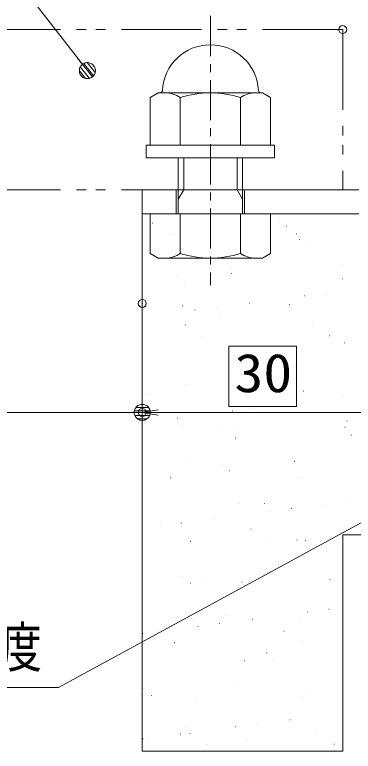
# Model space of a CAD drawing. Units: millimetres, scale not verified. Extents: x -1050 to 1050, y -742 to 742.
# Drawn here: x 618.2 to 723.7, y -488.5 to -258.9 of the extents above; entities that cross this region are included whole.
import ezdxf
from ezdxf.enums import TextEntityAlignment as Align

# ---------------------------------------------------------------- set-up
doc = ezdxf.new("R2010")
doc.units = ezdxf.units.MM
doc.header["$LTSCALE"] = 5
doc.header["$PDMODE"] = 32
doc.header["$PDSIZE"] = 2.5
doc.linetypes.add('CHAIN1', pattern=[8, 5, -1, 1, -1])
doc.linetypes.add('DOUBLE_CHAIN1', pattern=[8.8, 5, -1, 0.6, -0.6, 0.6, -1])
for name, color, linetype, lineweight in [('0-1_寸法注釈', 2, 'Continuous', 9), ('0-2_蓋', 5, 'Continuous', 9), ('0-3_0', 2, 'Continuous', 9), ('0-4_DEFPOINTS', 134, 'Continuous', 9), ('0-5_ハッチング', 4, 'Continuous', 9), ('0-6_想像線', 134, 'DOUBLE_CHAIN1', 9), ('0-8_枠', 7, 'Continuous', 9), ('0-B_締付部品', 7, 'Continuous', 9)]:
    doc.layers.add(name, color=color, linetype=linetype, lineweight=lineweight)
doc.styles.add('ＭＳ ゴシック', font='')
doc.styles.get('ＭＳ ゴシック').set_extended_font_data('MS Gothic')

# ---------------------------------------------------------------- blocks, each defined once
blk = doc.blocks.new('_OPEN')
at = {"layer": '0-3_0'}
blk.add_line((0, 0), (-5, 0), dxfattribs=at)
blk.add_lwpolyline([(-5, 0.833), (0, 0), (-5, -0.833)], dxfattribs=at)
blk = doc.blocks.new('_Dot')
at = {"layer": '0-3_0'}
for p, q in [((-2.5, 0), (-5, 0)), ((2.445, 0.5), (-2.445, 0.5)), ((1.997, 1.5), (-1.997, 1.5)), ((2.289, -0.995), (-2.289, -0.995)), ((1.499, -1.995), (-1.499, -1.995))]:
    blk.add_line(p, q, dxfattribs=at)
for points in [[(2.5, 0), (2.48, 0.313), (2.421, 0.622), (2.324, 0.92), (2.191, 1.204), (2.023, 1.469), (1.822, 1.711), (1.594, 1.926), (1.34, 2.111), (1.064, 2.262), (0.773, 2.378), (0.468, 2.456), (0.157, 2.495), (-0.157, 2.495), (-0.468, 2.456), (-0.773, 2.378), (-1.064, 2.262), (-1.34, 2.111), (-1.594, 1.926), (-1.822, 1.711), (-2.023, 1.469), (-2.191, 1.204), (-2.324, 0.92), (-2.421, 0.622), (-2.48, 0.313), (-2.5, 0), (0, 0)], [(-2.5, 0), (-2.48, -0.313), (-2.421, -0.622), (-2.324, -0.92), (-2.191, -1.204), (-2.023, -1.469), (-1.822, -1.711), (-1.594, -1.926), (-1.34, -2.111), (-1.064, -2.262), (-0.773, -2.378), (-0.468, -2.456), (-0.157, -2.495), (0.157, -2.495), (0.468, -2.456), (0.773, -2.378), (1.064, -2.262), (1.34, -2.111), (1.594, -1.926), (1.822, -1.711), (2.023, -1.469), (2.191, -1.204), (2.324, -0.92), (2.421, -0.622), (2.48, -0.313), (2.5, 0), (0, 0)]]:
    blk.add_lwpolyline(points, close=True, dxfattribs=at)
blk = doc.blocks.new('A$C137235B9')
at = {"layer": '0-8_枠'}
for p, q in [((108.467, 61.25), (123.467, 61.25)), ((108.467, 18.75), (123.467, 18.75))]:
    blk.add_line(p, q, dxfattribs=at)
at = {"layer": '0-B_締付部品'}
for p, q in [((80.467, 80), (80.467, 0)), ((88.467, 80), (80.467, 80)), ((88.467, 80), (88.467, 0)), ((50.87, 77.528), (47.967, 72.5)), ((50.87, 77.528), (80.467, 77.528)), ((123.467, 2.472), (123.467, 77.528)), ((148.064, 77.528), (123.467, 77.528)), ((148.064, 77.528), (150.967, 72.5)), ((47.967, 72.5), (47.967, 7.5)), ((150.967, 7.5), (150.967, 72.5)), ((88.467, 60), (123.467, 60)), ((114.33, 60), (108.467, 56.615)), ((108.467, 20), (108.467, 60)), ((50.87, 58.764), (80.467, 58.764)), ((108.467, 56.615), (88.467, 56.615)), ((148.064, 58.764), (123.467, 58.764)), ((108.467, 23.385), (88.467, 23.385)), ((114.33, 20), (108.467, 23.385)), ((50.87, 21.236), (80.467, 21.236)), ((88.467, 20), (123.467, 20)), ((148.064, 21.236), (123.467, 21.236)), ((50.87, 2.472), (47.967, 7.5)), ((148.064, 2.472), (150.967, 7.5)), ((50.87, 2.472), (80.467, 2.472)), ((88.467, 0), (80.467, 0)), ((148.064, 2.472), (123.467, 2.472))]:
    blk.add_line(p, q, dxfattribs=at)
at = {"layer": '0-B_締付部品', "color": 6, "linetype": 'CHAIN1'}
blk.add_line((0, 40), (167.946, 40), dxfattribs=at)
at = {"layer": '0-B_締付部品'}
for centre, radius, start, end in [((47.967, 40), 30, 92.7294, 267.2706), ((46.467, 71.464), 1.5, 272.7294, 0), ((64.58, 68.146), 16.613, 180, 214.38425), ((134.354, 68.146), 16.613, 325.61575, 0), ((110.064, 40), 62.097, 162.41205, 197.58795), ((88.87, 40), 62.097, 342.41205, 17.58795), ((64.58, 11.854), 16.613, 145.61575, 180), ((134.354, 11.854), 16.613, 0, 34.38425), ((46.467, 8.536), 1.5, 0, 87.2706)]:
    blk.add_arc(centre, radius, start, end, dxfattribs=at)

msp = doc.modelspace()

# ---------------------------------------------------------------- linework, layer by layer
at = {"layer": '0-1_寸法注釈'}
for p, q in [((657.95, -377.826), (657.95, -372.826)), ((652.95, -382.826), (495.45, -382.826)), ((727.95, -382.826), (662.95, -382.826))]:
    msp.add_line(p, q, dxfattribs=at)
for points in [[(530.622, -232.293), (606.589, -232.293), (640.222, -275.508)], [(549.657, -468.619), (631.881, -468.619), (757.025, -400.445)]]:
    msp.add_lwpolyline(points, dxfattribs=at)
at = {"layer": '0-2_蓋', "linetype": 'DOUBLE_CHAIN1'}
for p, q in [((720.45, -263.471), (495.45, -263.471)), ((720.45, -263.471), (720.45, -313.471)), ((720.45, -313.471), (495.45, -313.471))]:
    msp.add_line(p, q, dxfattribs=at)
at = {"layer": '0-4_DEFPOINTS'}
for p in [(720.45, -263.471), (657.95, -348.86), (657.95, -382.826), (657.95, -382.826)]:
    msp.add_point(p, dxfattribs=at)
at = {"layer": '0-5_ハッチング'}
for p, q in [((675.21, -320.971), (675.26, -320.971)), ((675.21, -320.971), (675.26, -320.971)), ((661.085, -323.853), (661.135, -323.853)), ((669.727, -325.179), (669.777, -325.179)), ((700.635, -323.781), (700.685, -323.781)), ((702.97, -324.755), (703.02, -324.755)), ((666.441, -327.265), (666.491, -327.265)), ((705.99, -327.193), (706.04, -327.193)), ((707.02, -328.918), (707.07, -328.918)), ((709.361, -331.063), (709.411, -331.063)), ((720.143, -336.662), (720.193, -336.662)), ((685.721, -339.547), (685.771, -339.547)), ((685.842, -337.898), (685.892, -337.898)), ((668.842, -340.064), (668.892, -340.064)), ((720.41, -341.187), (720.46, -341.187)), ((671.183, -342.209), (671.233, -342.209)), ((708.577, -346.503), (708.627, -346.503)), ((715.187, -345.632), (715.237, -345.632)), ((691.327, -348.774), (691.377, -348.774)), ((670.527, -349.649), (670.577, -349.649)), ((674.391, -351.003), (674.441, -351.003)), ((681.002, -350.133), (681.052, -350.133)), ((703.77, -349.225), (703.82, -349.225)), ((682.232, -352.334), (682.282, -352.334)), ((671.342, -355.655), (671.392, -355.655)), ((710.892, -355.583), (710.942, -355.583)), ((676.697, -359.067), (676.747, -359.067)), ((716.247, -358.995), (716.297, -358.995)), ((720.943, -361.133), (720.993, -361.133)), ((684.902, -363.704), (684.952, -363.704)), ((684.902, -363.704), (684.952, -363.704)), ((684.902, -364.293), (684.952, -364.293)), ((671.327, -374.12), (671.377, -374.12)), ((708.262, -376.186), (708.312, -376.186)), ((659.035, -377.208), (659.085, -377.208)), ((720.286, -377.843), (720.336, -377.843)), ((695.115, -380.951), (695.165, -380.951)), ((696.682, -380.951), (696.732, -380.951)), ((696.682, -380.951), (696.732, -380.951)), ((686.101, -382.344), (686.151, -382.344)), ((692.711, -381.474), (692.761, -381.474)), ((668.85, -384.615), (668.9, -384.615)), ((721.743, -385.603), (721.793, -385.603)), ((658.526, -385.974), (658.576, -385.974)), ((670.084, -387.333), (670.134, -387.333)), ((681.599, -387.457), (681.649, -387.457)), ((687.442, -386.839), (687.492, -386.839)), ((720.903, -387.769), (720.953, -387.769)), ((721.148, -387.385), (721.198, -387.385)), ((723.244, -389.914), (723.294, -389.914)), ((686.954, -390.869), (687.004, -390.869)), ((672.127, -398.591), (672.177, -398.591)), ((682.725, -398.916), (682.775, -398.916)), ((705.37, -398.167), (705.42, -398.167)), ((685.066, -401.061), (685.116, -401.061)), ((666.685, -403.223), (666.735, -403.223)), ((706.234, -403.151), (706.284, -403.151)), ((722.543, -410.074), (722.593, -410.074)), ((688.242, -411.31), (688.292, -411.31)), ((696.115, -411.185), (696.165, -411.185)), ((704.42, -412.814), (704.47, -412.814)), ((714.745, -411.455), (714.795, -411.455)), ((697.81, -413.684), (697.86, -413.684)), ((670.235, -417.315), (670.285, -417.315)), ((680.56, -415.956), (680.61, -415.956)), ((663.624, -418.185), (663.674, -418.185)), ((691.856, -419.259), (691.906, -419.259)), ((672.927, -423.061), (672.977, -423.061)), ((697.211, -422.671), (697.261, -422.671)), ((706.17, -422.637), (706.22, -422.637)), ((708.755, -422.768), (708.805, -422.768)), ((711.096, -424.913), (711.146, -424.913)), ((670.577, -433.914), (670.627, -433.914)), ((720.45, -433.484), (720.5, -433.484)), ((672.918, -436.059), (672.968, -436.059)), ((676.942, -435.025), (676.992, -435.025)), ((689.042, -435.78), (689.092, -435.78)), ((716.491, -434.953), (716.541, -434.953)), ((709.519, -445.025), (709.569, -445.025)), ((716.13, -444.155), (716.18, -444.155)), ((720.45, -443.586), (720.5, -443.586)), ((720.45, -443.586), (720.5, -443.586)), ((673.727, -447.532), (673.777, -447.532)), ((683.967, -446.184), (684.017, -446.184)), ((692.269, -447.296), (692.319, -447.296)), ((706.97, -447.108), (707.02, -447.108)), ((675.334, -449.526), (675.384, -449.526)), ((681.944, -448.655), (681.994, -448.655)), ((658.084, -451.797), (658.134, -451.797)), ((662.563, -451.133), (662.613, -451.133)), ((702.113, -451.061), (702.163, -451.061)), ((667.918, -454.545), (667.968, -454.545)), ((707.468, -454.473), (707.518, -454.473)), ((696.608, -457.767), (696.658, -457.767)), ((689.842, -460.251), (689.892, -460.251)), ((698.949, -459.912), (698.999, -459.912)), ((720.45, -462.743), (720.5, -462.743)), ((687.198, -466.827), (687.248, -466.827)), ((658.43, -468.913), (658.48, -468.913)), ((709.997, -470.036), (710.047, -470.036)), ((660.771, -471.058), (660.821, -471.058)), ((674.527, -472.003), (674.577, -472.003)), ((707.77, -471.579), (707.82, -471.579)), ((720.45, -476.468), (720.5, -476.468)), ((703.979, -478.637), (704.029, -478.637)), ((671.82, -481.183), (671.87, -481.183)), ((687.043, -480.866), (687.093, -480.866)), ((693.654, -479.996), (693.704, -479.996)), ((669.793, -483.137), (669.843, -483.137)), ((672.82, -482.935), (672.87, -482.935)), ((712.369, -482.863), (712.419, -482.863)), ((658.154, -484.566), (658.204, -484.566)), ((659.468, -484.497), (659.518, -484.497)), ((678.175, -486.347), (678.225, -486.347)), ((690.642, -484.722), (690.692, -484.722)), ((717.725, -486.275), (717.775, -486.275)), ((681.51, -488.471), (681.56, -488.471)), ((720.45, -488.011), (720.5, -488.011))]:
    msp.add_line(p, q, dxfattribs=at)
msp.add_lwpolyline([(725.45, -320.971), (657.95, -320.971), (657.95, -488.471), (720.45, -488.471), (720.45, -420.971), (751.7, -420.971), (751.7, -334.603), (734.634, -317.537)], dxfattribs=at)
msp.add_lwpolyline([(684.902, -362.201), (705.998, -362.201), (705.998, -380.951), (684.902, -380.951)], close=True, dxfattribs=at)
at = {"layer": '0-6_想像線'}
for p, q in [((657.95, -320.971), (657.95, -488.471)), ((720.45, -420.971), (720.45, -488.471)), ((837.95, -420.971), (720.45, -420.971))]:
    msp.add_line(p, q, dxfattribs=at)
at = {"layer": '0-8_枠'}
for p, q in [((657.95, -313.471), (725.45, -313.471)), ((657.95, -320.971), (657.95, -313.471)), ((657.95, -320.971), (725.45, -320.971))]:
    msp.add_line(p, q, dxfattribs=at)

# ---------------------------------------------------------------- block references
at = {"layer": '0-1_寸法注釈'}
for name, p, rotation in [('_Dot', (640.848, -276.289), 308.70945), ('_OPEN', (657.95, -382.826), 180)]:
    msp.add_blockref(name, p, dxfattribs=dict(at, rotation=rotation))
msp.add_blockref('_Dot', (657.95, -382.826), dxfattribs=at)
at = {"layer": '0-B_締付部品', "xscale": 0.5, "yscale": 0.5, "rotation": 270}
msp.add_blockref('A$C137235B9', (659.2, -259.238), dxfattribs=at)

# ---------------------------------------------------------------- texts
at = {"layer": '0-1_寸法注釈', "color": 7, "style": 'ＭＳ ゴシック'}
for s, height, width, p in [('30', 12.02, 1.1, (686.717, -380.139)), ('差筋\u3000D10程度', 12.51, 0.75, (543.501, -466.024))]:
    msp.add_text(s, height=height, dxfattribs=dict(at, width=width)).set_placement(p, align=Align.BOTTOM_LEFT)

doc.saveas('drawing.dxf')
